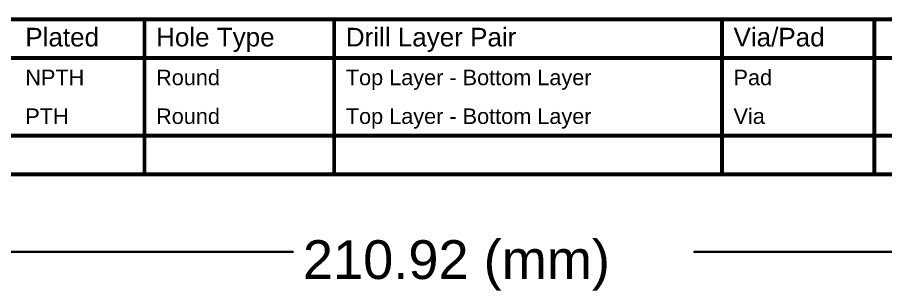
# Model space of a CAD drawing. Header units: inches. Extents: x -17 to 349, y -40 to 215.
# Drawn here: x 55.1 to 140.4, y 188.4 to 215.3 of the extents above; entities that cross this region are included whole.
import ezdxf

# ---------------------------------------------------------------- set-up
doc = ezdxf.new("R2010")
doc.units = ezdxf.units.IN
doc.layers.add('Dimension', color=6, linetype='Continuous')
doc.layers.add('Drill Drawing', color=1, linetype='Continuous')
doc.styles.add('Arial', font='', dxfattribs={"height": 0.2})
doc.styles.get('Arial').set_extended_font_data('Arial')

msp = doc.modelspace()

# ---------------------------------------------------------------- linework, layer by layer
at = {"layer": 'Dimension'}
for points in [[(-2.522, 192.228, 0.254, 0.254, 0), (82.179, 192.228, 0.254, 0.254, 0)], [(121.664, 192.228, 0.254, 0.254, 0), (208.396, 192.228, 0.254, 0.254, 0)]]:
    msp.add_lwpolyline(points, format="xyseb", dxfattribs=at)
for points in [[(82.115, 192.228, 0.127, 0.127, 1), (82.242, 192.228, 0.127, 0.127, 1)], [(121.6, 192.228, 0.127, 0.127, 1), (121.727, 192.228, 0.127, 0.127, 1)]]:
    msp.add_lwpolyline(points, format="xyseb", close=True, dxfattribs=at)
at = {"layer": 'Drill Drawing'}
for points in [[(-1.872, 215.088, 0.381, 0.381, 0), (267.903, 215.088, 0.381, 0.381, 0)], [(67.63, 199.848, 0.381, 0.381, 0), (67.63, 215.088, 0.381, 0.381, 0)], [(86.268, 199.848, 0.381, 0.381, 0), (86.268, 215.088, 0.381, 0.381, 0)], [(124.357, 199.848, 0.381, 0.381, 0), (124.357, 215.088, 0.381, 0.381, 0)], [(139.339, 199.848, 0.381, 0.381, 0), (139.339, 215.088, 0.381, 0.381, 0)], [(-1.872, 211.278, 0.381, 0.381, 0), (267.903, 211.278, 0.381, 0.381, 0)], [(-1.872, 203.658, 0.381, 0.381, 0), (267.903, 203.658, 0.381, 0.381, 0)], [(-1.872, 199.848, 0.381, 0.381, 0), (267.903, 199.848, 0.381, 0.381, 0)]]:
    msp.add_lwpolyline(points, format="xyseb", dxfattribs=at)
for points in [[(67.534, 215.088, 0.191, 0.191, 1), (67.725, 215.088, 0.191, 0.191, 1)], [(86.173, 215.088, 0.191, 0.191, 1), (86.363, 215.088, 0.191, 0.191, 1)], [(124.261, 215.088, 0.191, 0.191, 1), (124.452, 215.088, 0.191, 0.191, 1)], [(139.244, 215.088, 0.191, 0.191, 1), (139.434, 215.088, 0.191, 0.191, 1)], [(67.534, 199.848, 0.191, 0.191, 1), (67.725, 199.848, 0.191, 0.191, 1)], [(86.173, 199.848, 0.191, 0.191, 1), (86.363, 199.848, 0.191, 0.191, 1)], [(124.261, 199.848, 0.191, 0.191, 1), (124.452, 199.848, 0.191, 0.191, 1)], [(139.244, 199.848, 0.191, 0.191, 1), (139.434, 199.848, 0.191, 0.191, 1)]]:
    msp.add_lwpolyline(points, format="xyseb", close=True, dxfattribs=at)

# ---------------------------------------------------------------- texts
at = {"layer": 'Dimension', "style": 'Arial'}
msp.add_text('210.92 (mm)', height=3.81, dxfattribs=at).set_placement((83.195, 189.561))
at = {"layer": 'Drill Drawing', "style": 'Arial'}
for s, height, p in [('Plated', 1.8288, (55.923, 212.421)), ('Hole Type', 1.8288, (68.773, 212.421)), ('Drill Layer Pair', 1.8288, (87.411, 212.421)), ('Via/Pad', 1.8288, (125.5, 212.421)), ('NPTH', 1.524, (55.923, 208.611)), ('Round', 1.524, (68.773, 208.611)), ('Top Layer - Bottom Layer', 1.524, (87.411, 208.611)), ('Pad', 1.524, (125.5, 208.611)), ('PTH', 1.524, (55.923, 204.801)), ('Round', 1.524, (68.773, 204.801)), ('Top Layer - Bottom Layer', 1.524, (87.411, 204.801)), ('Via', 1.524, (125.5, 204.801))]:
    msp.add_text(s, height=height, dxfattribs=at).set_placement(p)

doc.saveas('drawing.dxf')
